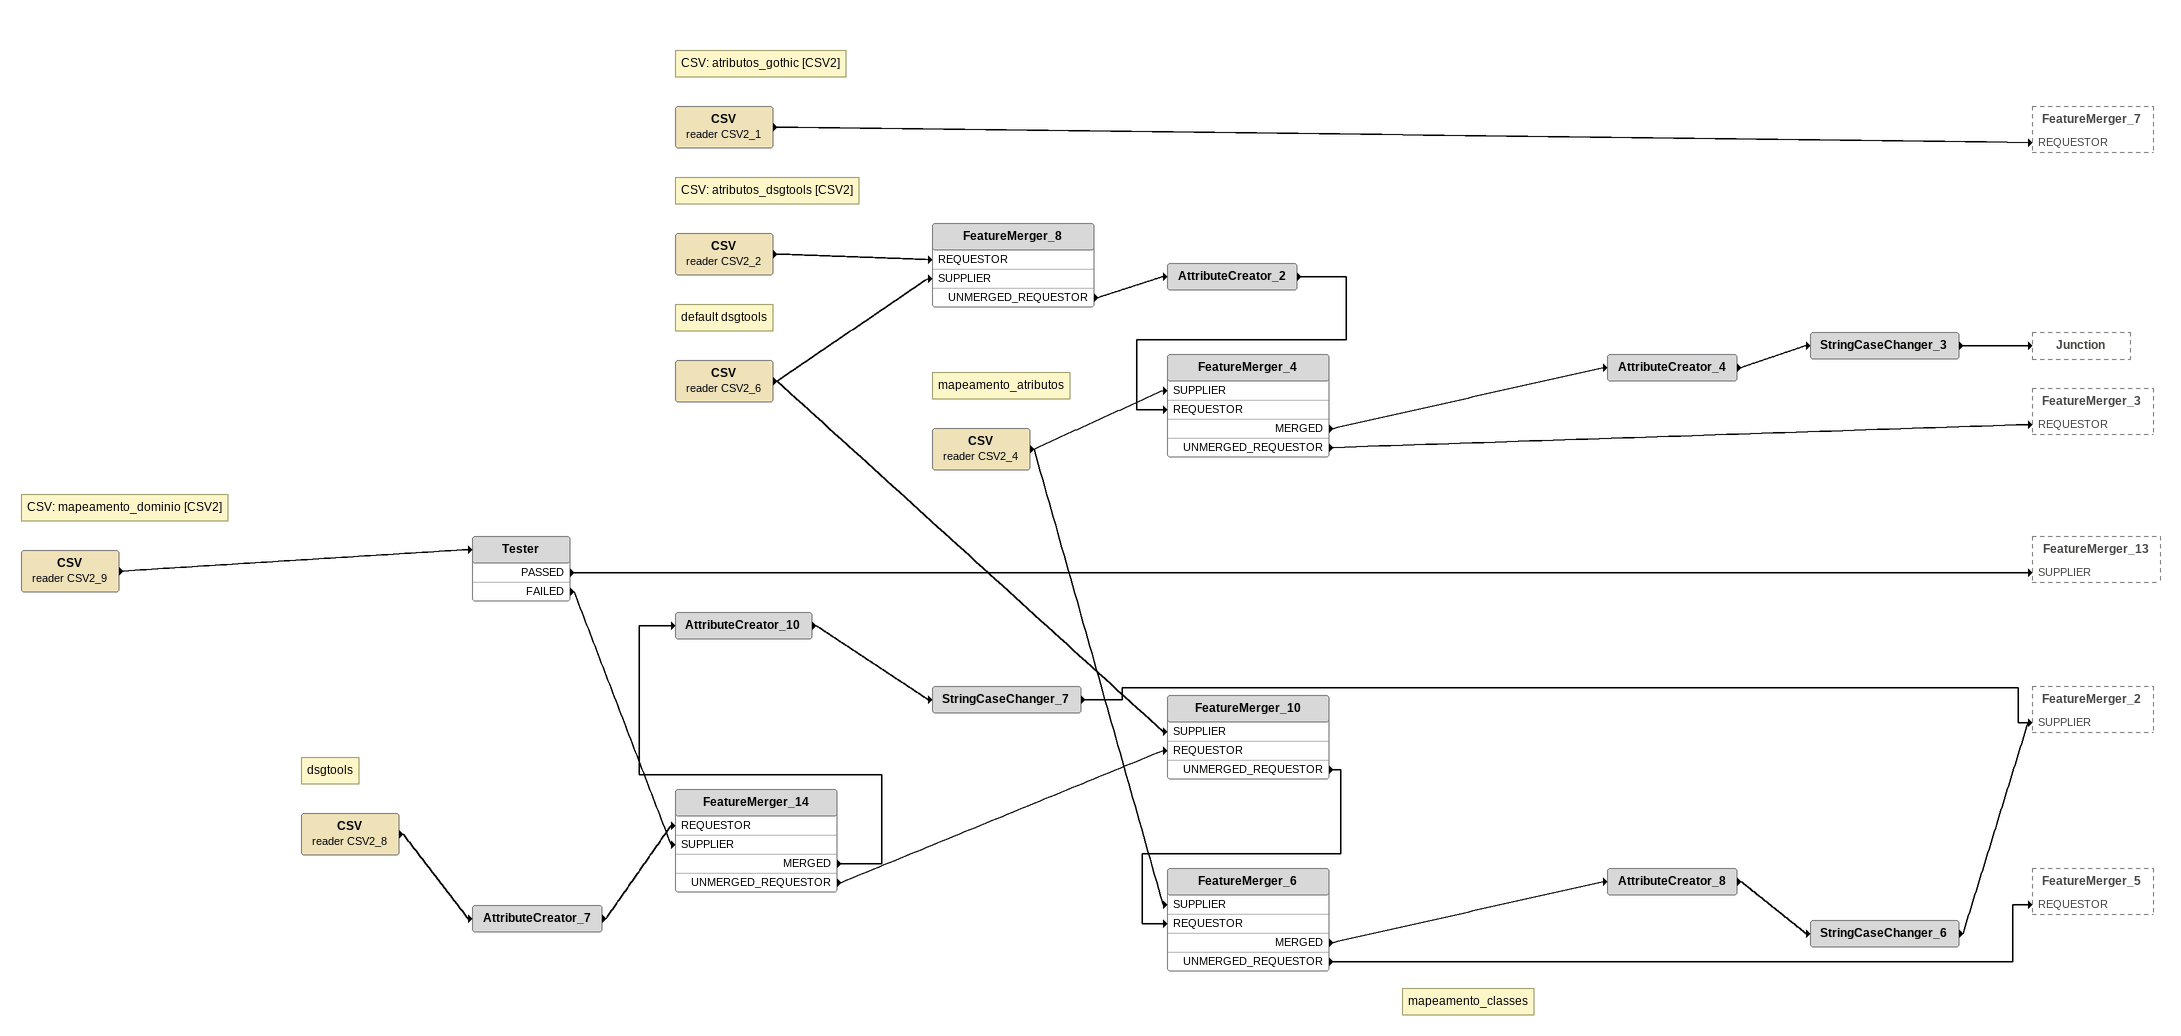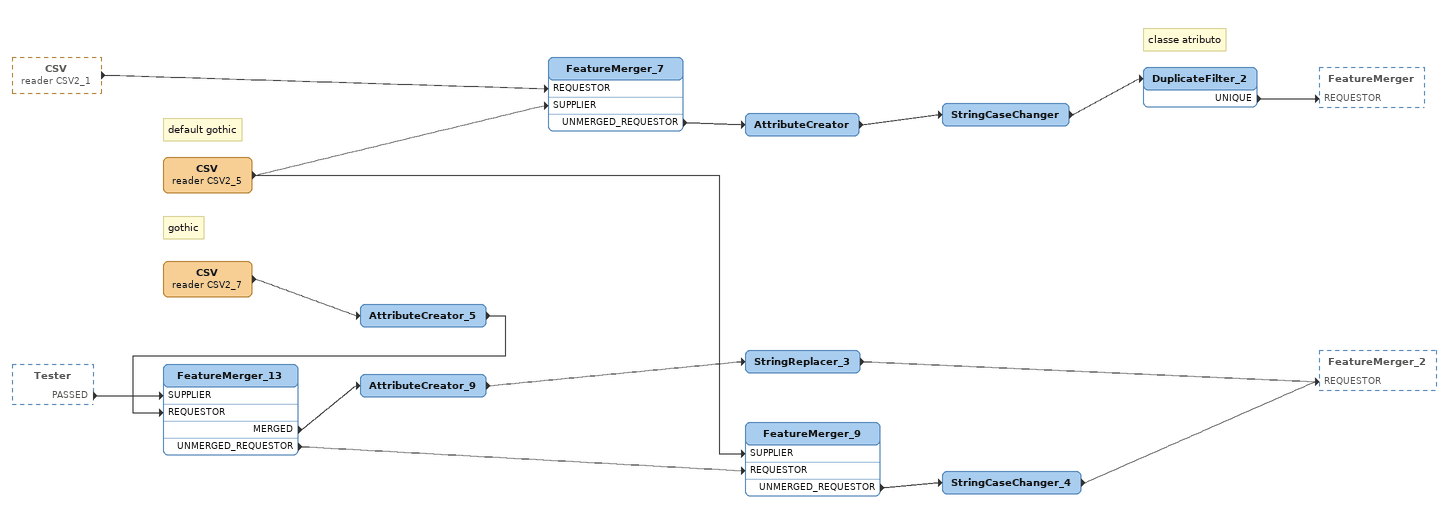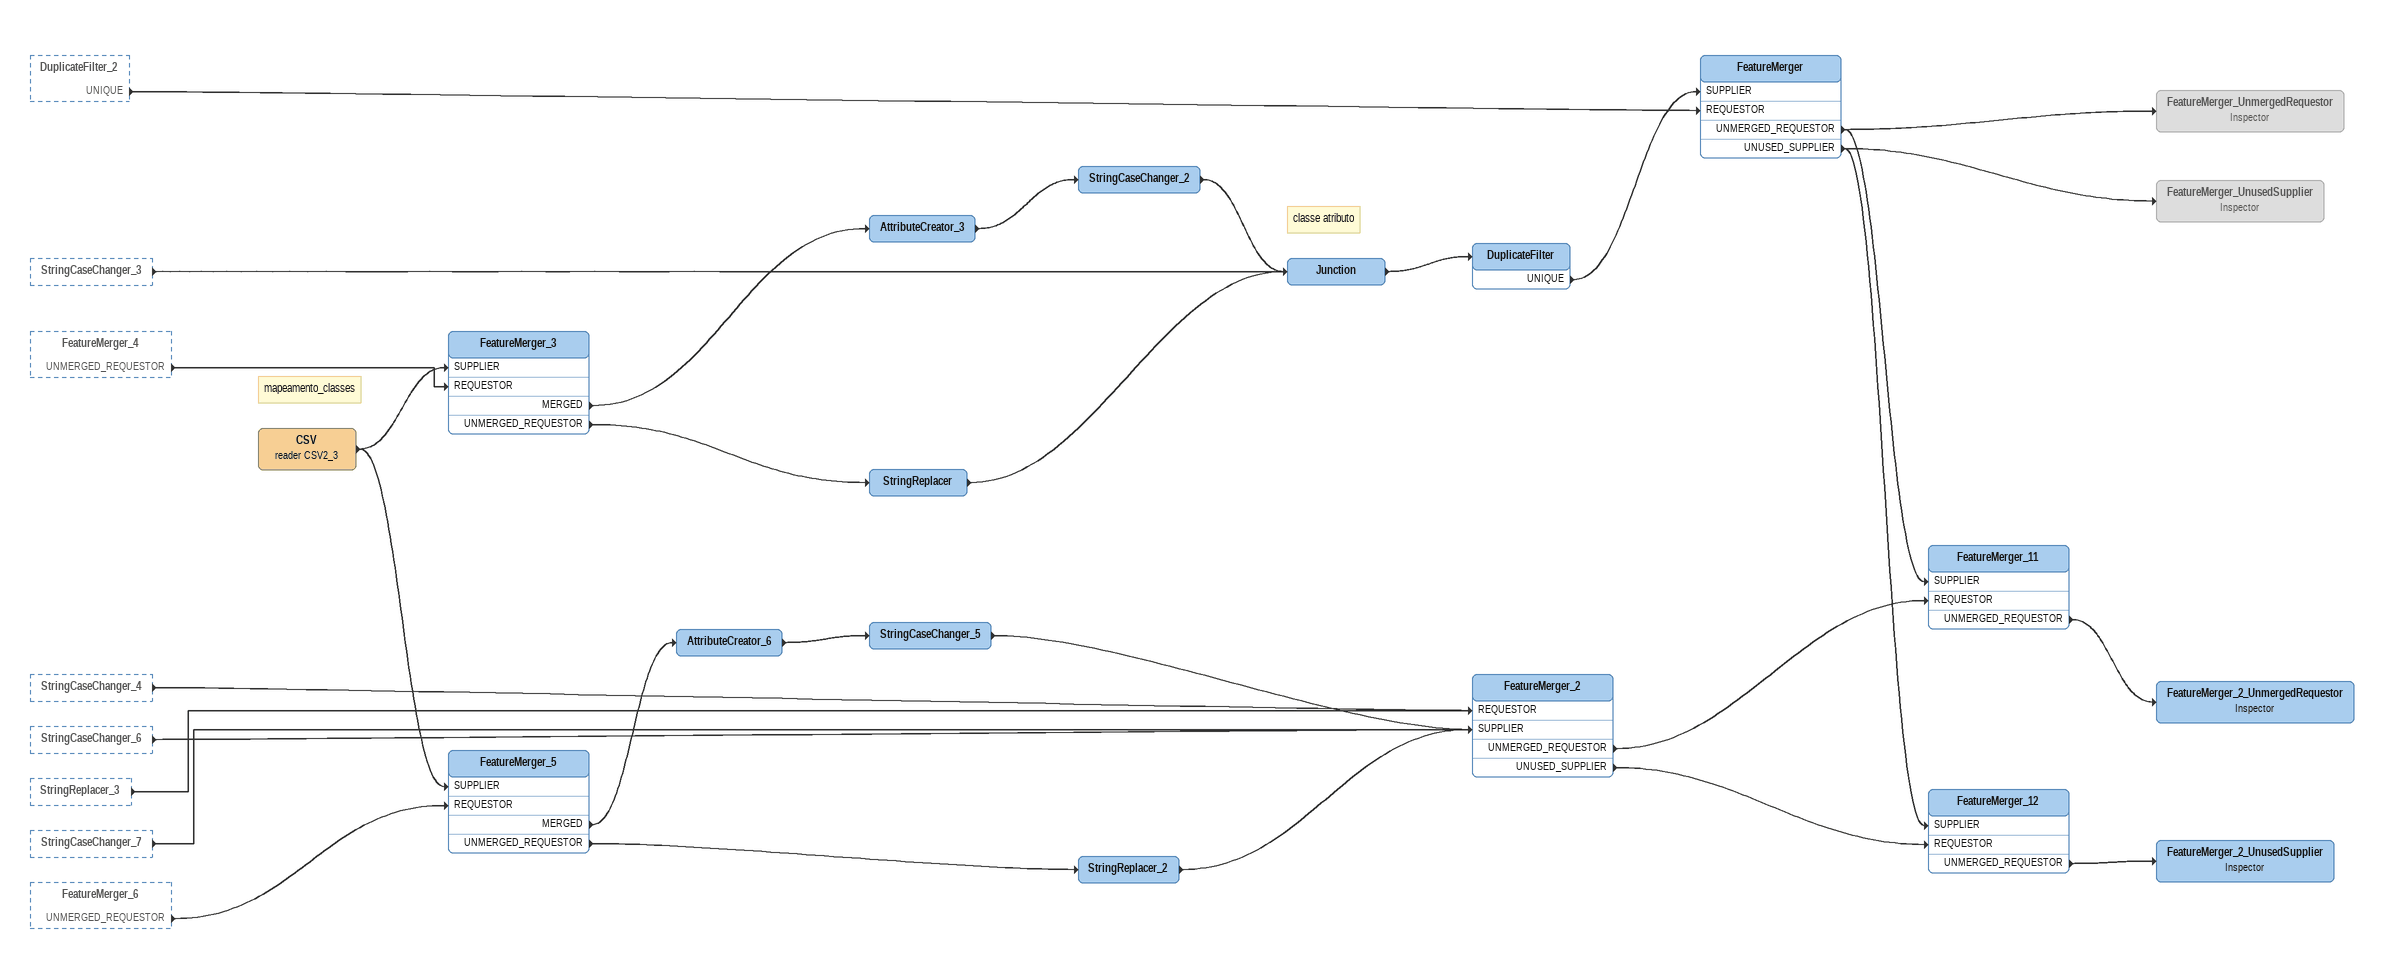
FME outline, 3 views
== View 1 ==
Note: CSV: mapeamento_dominio [CSV2]
CSV (reader CSV2_9)
    -> Tester
Tester
    PASSED -> FeatureMerger_13 [SUPPLIER]
    FAILED -> FeatureMerger_14 [SUPPLIER]
Note: dsgtools
CSV (reader CSV2_8)
    -> AttributeCreator_7
AttributeCreator_7
    -> FeatureMerger_14 [REQUESTOR]
FeatureMerger_14
    MERGED -> AttributeCreator_10
    UNMERGED_REQUESTOR -> FeatureMerger_10 [REQUESTOR]
AttributeCreator_10
    -> StringCaseChanger_7
StringCaseChanger_7
    -> FeatureMerger_2 [SUPPLIER]
Note: CSV: atributos_gothic [CSV2]
CSV (reader CSV2_1)
    -> FeatureMerger_7 [REQUESTOR]
Note: CSV: atributos_dsgtools [CSV2]
CSV (reader CSV2_2)
    -> FeatureMerger_8 [REQUESTOR]
Note: default dsgtools
CSV (reader CSV2_6)
    -> FeatureMerger_8 [SUPPLIER]
    -> FeatureMerger_10 [SUPPLIER]
FeatureMerger_8
    UNMERGED_REQUESTOR -> AttributeCreator_2
AttributeCreator_2
    -> FeatureMerger_4 [REQUESTOR]
FeatureMerger_10
    UNMERGED_REQUESTOR -> FeatureMerger_6 [REQUESTOR]
Note: mapeamento_atributos
CSV (reader CSV2_4)
    -> FeatureMerger_4 [SUPPLIER]
    -> FeatureMerger_6 [SUPPLIER]
FeatureMerger_4
    MERGED -> AttributeCreator_4
    UNMERGED_REQUESTOR -> FeatureMerger_3 [REQUESTOR]
AttributeCreator_4
    -> StringCaseChanger_3
StringCaseChanger_3
    -> Junction
Note: mapeamento_classes
FeatureMerger_6
    MERGED -> AttributeCreator_8
    UNMERGED_REQUESTOR -> FeatureMerger_5 [REQUESTOR]
AttributeCreator_8
    -> StringCaseChanger_6
StringCaseChanger_6
    -> FeatureMerger_2 [SUPPLIER]

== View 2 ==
CSV (reader CSV2_1) [outside]
    -> FeatureMerger_7 [REQUESTOR]
Tester [outside]
    PASSED -> FeatureMerger_13 [SUPPLIER]
Note: default gothic
CSV (reader CSV2_5)
    -> FeatureMerger_7 [SUPPLIER]
    -> FeatureMerger_9 [SUPPLIER]
FeatureMerger_7
    UNMERGED_REQUESTOR -> AttributeCreator
AttributeCreator
    -> StringCaseChanger
StringCaseChanger
    -> DuplicateFilter_2
Note: classe atributo
DuplicateFilter_2
    UNIQUE -> FeatureMerger [REQUESTOR]
Note: gothic
CSV (reader CSV2_7)
    -> AttributeCreator_5
AttributeCreator_5
    -> FeatureMerger_13 [REQUESTOR]
FeatureMerger_13
    MERGED -> AttributeCreator_9
    UNMERGED_REQUESTOR -> FeatureMerger_9 [REQUESTOR]
AttributeCreator_9
    -> StringReplacer_3
StringReplacer_3
    -> FeatureMerger_2 [REQUESTOR]
FeatureMerger_9
    UNMERGED_REQUESTOR -> StringCaseChanger_4
StringCaseChanger_4
    -> FeatureMerger_2 [REQUESTOR]

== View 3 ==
DuplicateFilter_2 [outside]
    UNIQUE -> FeatureMerger [REQUESTOR]
StringCaseChanger_3 [outside]
    -> Junction
FeatureMerger_4 [outside]
    UNMERGED_REQUESTOR -> FeatureMerger_3 [REQUESTOR]
StringCaseChanger_4 [outside]
    -> FeatureMerger_2 [REQUESTOR]
StringCaseChanger_6 [outside]
    -> FeatureMerger_2 [SUPPLIER]
StringReplacer_3 [outside]
    -> FeatureMerger_2 [REQUESTOR]
StringCaseChanger_7 [outside]
    -> FeatureMerger_2 [SUPPLIER]
FeatureMerger_6 [outside]
    UNMERGED_REQUESTOR -> FeatureMerger_5 [REQUESTOR]
Note: mapeamento_classes
CSV (reader CSV2_3)
    -> FeatureMerger_3 [SUPPLIER]
    -> FeatureMerger_5 [SUPPLIER]
FeatureMerger_3
    MERGED -> AttributeCreator_3
    UNMERGED_REQUESTOR -> StringReplacer
AttributeCreator_3
    -> StringCaseChanger_2
StringCaseChanger_2
    -> Junction
StringReplacer
    -> Junction
Junction
    -> DuplicateFilter
Note: classe atributo
DuplicateFilter
    UNIQUE -> FeatureMerger [SUPPLIER]
FeatureMerger
    UNMERGED_REQUESTOR -> FeatureMerger_UnmergedRequestor
    UNMERGED_REQUESTOR -> FeatureMerger_11 [SUPPLIER]
    UNUSED_SUPPLIER -> FeatureMerger_UnusedSupplier
    UNUSED_SUPPLIER -> FeatureMerger_12 [SUPPLIER]
FeatureMerger_UnmergedRequestor: Inspector [off]
FeatureMerger_UnusedSupplier: Inspector [off]
FeatureMerger_5
    MERGED -> AttributeCreator_6
    UNMERGED_REQUESTOR -> StringReplacer_2
AttributeCreator_6
    -> StringCaseChanger_5
StringCaseChanger_5
    -> FeatureMerger_2 [SUPPLIER]
StringReplacer_2
    -> FeatureMerger_2 [SUPPLIER]
FeatureMerger_2
    UNMERGED_REQUESTOR -> FeatureMerger_11 [REQUESTOR]
    UNUSED_SUPPLIER -> FeatureMerger_12 [REQUESTOR]
FeatureMerger_11
    UNMERGED_REQUESTOR -> FeatureMerger_2_UnmergedRequestor
FeatureMerger_2_UnmergedRequestor: Inspector
FeatureMerger_12
    UNMERGED_REQUESTOR -> FeatureMerger_2_UnusedSupplier
FeatureMerger_2_UnusedSupplier: Inspector
